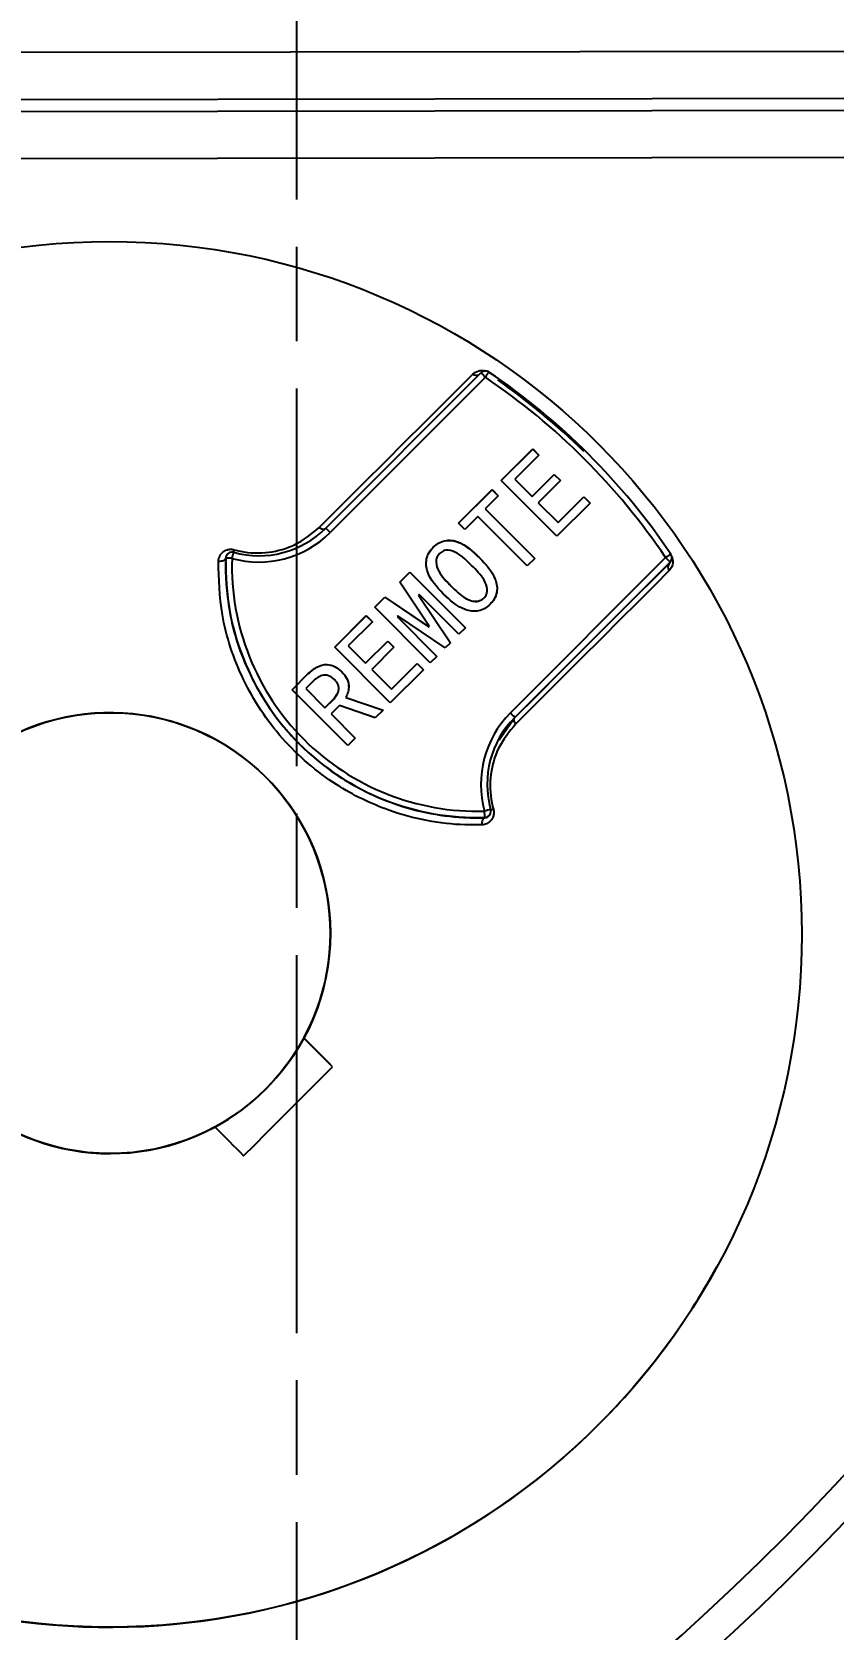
# Model space of a CAD drawing. Header units: millimetres. Extents: x 2462 to 4142, y 835 to 2023.
# Drawn here: x 3060.8 to 3086.2, y 1688.6 to 1739.3 of the extents above; entities that cross this region are included whole.
import ezdxf

# ---------------------------------------------------------------- set-up
doc = ezdxf.new("R2010")
doc.units = ezdxf.units.MM
doc.linetypes.add('AM_ISO08W050', pattern=[18, 12, -1.5, 3, -1.5])
doc.layers.add('AM_7', color=4, linetype='AM_ISO08W050', lineweight=25)
doc.layers.add('标注', color=3, linetype='Continuous', lineweight=13)
doc.styles.add('SLDTEXTSTYLE1', font='txt.shx', dxfattribs={"width": 0.7, "bigfont": 'gbcbig.shx'})
doc.dimstyles.new('SLDDIMSTYLE12$0', dxfattribs={"dimtxt": 12, "dimasz": 10, "dimexe": 0, "dimexo": 0.0625, "dimgap": 0.875, "dimtad": 1, "dimdec": 1, "dimlfac": 1.8, "dimrnd": 1e-09, "dimzin": 12, "dimdsep": 46, "dimtxsty": 'SLDTEXTSTYLE1', "dimcen": 0.09, "dimdle": 8.16, "dimclrd": 3, "dimclre": 3, "dimadec": 0, "dimazin": 3, "dimtfac": 1, "dimtdec": 1, "dimtofl": 0, "dimtmove": 0, "dimatfit": 3, "dimfxl": 0, "dimfrac": 2, "dimtolj": 1, "dimlwd": 5, "dimlwe": 5, "dimarcsym": 0})

# ---------------------------------------------------------------- blocks, each defined once
blk = doc.blocks.new('*D27')
at = {"layer": 'Defpoints', "color": 0, "transparency": 16777216}
for p in [(2825.874, 1725.765), (3069.136, 1591.684), (3069.136, 1578.143)]:
    blk.add_point(p, dxfattribs=at)
at = {"layer": '标注', "color": 3, "lineweight": 5, "transparency": 16777216}
blk.add_line((2825.874, 1725.702), (2825.874, 1578.143), dxfattribs=at)
at = {"layer": '标注', "color": 3, "linetype": 'Continuous', "lineweight": 5, "transparency": 16777216}
for p, q in [((3069.136, 1591.621), (3069.136, 1578.143)), ((2835.874, 1578.143), (3059.136, 1578.143))]:
    blk.add_line(p, q, dxfattribs=at)
at = {"layer": '标注', "color": 3, "transparency": 16777216}
for points in [[(2835.874, 1579.81), (2835.874, 1576.477), (2825.874, 1578.143)], [(3059.136, 1579.81), (3059.136, 1576.477), (3069.136, 1578.143)]]:
    blk.add_solid(points, dxfattribs=at)
at = {"layer": '标注', "color": 0, "transparency": 16777216, "insert": (2946.443, 1584.018), "char_height": 10, "attachment_point": 5, "style": 'SLDTEXTSTYLE1'}
blk.add_mtext('\\A1;245', dxfattribs=at)

msp = doc.modelspace()

# ---------------------------------------------------------------- linework, layer by layer
at = {"color": 7, "linetype": 'Continuous', "lineweight": 25}
for p, q in [((3059.795, 1738.643), (3106.769, 1738.703)), ((3106.769, 1737.198), (3059.794, 1737.138)), ((3059.764, 1736.766), (3107.343, 1736.827)), ((3107.342, 1735.323), (3059.763, 1735.262)), ((3070.113, 1723.533), (3075.045, 1728.466)), ((3075.187, 1728.325), (3070.254, 1723.393)), ((3075.691, 1725.044), (3076.694, 1726.046)), ((3075.691, 1725.043), (3076.693, 1726.045)), ((3076.693, 1726.045), (3076.694, 1726.046)), ((3076.693, 1726.045), (3076.89, 1725.849)), ((3076.694, 1726.046), (3076.89, 1725.85)), ((3076.89, 1725.85), (3076.125, 1725.085)), ((3077.459, 1723.276), (3075.691, 1725.044)), ((3076.125, 1725.085), (3076.673, 1724.537)), ((3076.125, 1725.084), (3076.125, 1725.085)), ((3076.125, 1725.084), (3076.673, 1724.536)), ((3076.673, 1724.537), (3077.376, 1725.24)), ((3076.673, 1724.536), (3077.376, 1725.239)), ((3077.573, 1725.044), (3076.87, 1724.341)), ((3077.376, 1725.24), (3077.573, 1725.044)), ((3077.376, 1725.239), (3077.376, 1725.24)), ((3077.376, 1725.239), (3077.572, 1725.043)), ((3074.337, 1723.689), (3075.402, 1724.754)), ((3074.337, 1723.689), (3075.401, 1724.753)), ((3075.598, 1724.558), (3075.185, 1724.144)), ((3075.401, 1724.753), (3075.402, 1724.754)), ((3075.401, 1724.753), (3075.597, 1724.557)), ((3075.402, 1724.754), (3075.598, 1724.558)), ((3076.673, 1724.536), (3076.673, 1724.537)), ((3077.5, 1723.71), (3078.317, 1724.527)), ((3077.5, 1723.709), (3078.316, 1724.526)), ((3078.316, 1724.526), (3078.317, 1724.527)), ((3078.316, 1724.526), (3078.513, 1724.33)), ((3078.317, 1724.527), (3078.513, 1724.33)), ((3075.184, 1724.143), (3075.185, 1724.144)), ((3075.184, 1724.143), (3076.755, 1722.572)), ((3075.185, 1724.144), (3076.756, 1722.573)), ((3076.869, 1724.34), (3076.87, 1724.341)), ((3076.869, 1724.34), (3077.5, 1723.709)), ((3076.87, 1724.341), (3077.5, 1723.71)), ((3078.513, 1724.33), (3077.459, 1723.276)), ((3074.533, 1723.493), (3074.337, 1723.689)), ((3074.947, 1723.906), (3074.533, 1723.493)), ((3076.518, 1722.335), (3074.947, 1723.906)), ((3077.5, 1723.709), (3077.5, 1723.71)), ((3073.53, 1722.923), (3073.531, 1722.924)), ((3066.935, 1722.578), (3066.93, 1722.569)), ((3066.959, 1722.668), (3066.954, 1722.659)), ((3073.666, 1722.647), (3073.665, 1722.646)), ((3074.998, 1722.593), (3074.999, 1722.594)), ((3075.982, 1717.665), (3080.915, 1722.598)), ((3081.056, 1722.456), (3076.123, 1717.523)), ((3076.756, 1722.573), (3076.518, 1722.335)), ((3081.036, 1722.419), (3081.068, 1722.465)), ((3081.036, 1722.419), (3081.056, 1722.456)), ((3081.069, 1722.464), (3081.09, 1722.501)), ((3072.466, 1721.818), (3072.786, 1722.139)), ((3072.466, 1721.818), (3072.786, 1722.138)), ((3072.786, 1722.139), (3074.554, 1720.371)), ((3072.786, 1722.138), (3072.786, 1722.139)), ((3072.786, 1722.138), (3074.553, 1720.37)), ((3073.406, 1720.423), (3072.466, 1721.818)), ((3073.086, 1721.425), (3073.065, 1721.405)), ((3073.065, 1721.405), (3074.078, 1719.895)), ((3073.065, 1721.404), (3073.065, 1721.405)), ((3073.065, 1721.404), (3074.078, 1719.895)), ((3074.347, 1720.164), (3073.086, 1721.425)), ((3074.099, 1721.693), (3074.099, 1721.694)), ((3075.201, 1721.388), (3075.201, 1721.389)), ((3071.67, 1721.022), (3071.99, 1721.343)), ((3071.67, 1721.022), (3071.99, 1721.342)), ((3073.438, 1719.254), (3071.67, 1721.022)), ((3071.99, 1721.343), (3073.386, 1720.402)), ((3071.99, 1721.342), (3071.99, 1721.343)), ((3071.99, 1721.342), (3073.385, 1720.401)), ((3075.143, 1721.311), (3075.143, 1721.312)), ((3070.398, 1719.751), (3071.401, 1720.753)), ((3070.398, 1719.75), (3071.4, 1720.752)), ((3071.597, 1720.557), (3070.832, 1719.792)), ((3071.4, 1720.752), (3071.401, 1720.753)), ((3071.4, 1720.752), (3071.597, 1720.556)), ((3071.401, 1720.753), (3071.597, 1720.557)), ((3072.404, 1720.743), (3072.383, 1720.722)), ((3072.383, 1720.722), (3073.644, 1719.461)), ((3072.383, 1720.721), (3072.383, 1720.722)), ((3072.383, 1720.721), (3073.644, 1719.46)), ((3073.913, 1719.73), (3072.404, 1720.743)), ((3073.385, 1720.401), (3073.406, 1720.422)), ((3073.385, 1720.401), (3073.386, 1720.402)), ((3073.386, 1720.402), (3073.406, 1720.423)), ((3073.406, 1720.422), (3073.406, 1720.423)), ((3074.554, 1720.371), (3074.347, 1720.164)), ((3071.38, 1719.244), (3072.083, 1719.947)), ((3071.38, 1719.243), (3072.083, 1719.946)), ((3072.083, 1719.947), (3072.28, 1719.751)), ((3072.083, 1719.946), (3072.083, 1719.947)), ((3072.083, 1719.946), (3072.279, 1719.75)), ((3074.078, 1719.895), (3073.913, 1719.73)), ((3072.166, 1717.983), (3070.398, 1719.751)), ((3070.832, 1719.792), (3071.38, 1719.244)), ((3070.832, 1719.791), (3070.832, 1719.792)), ((3070.832, 1719.791), (3071.38, 1719.243)), ((3072.28, 1719.751), (3071.577, 1719.048)), ((3073.644, 1719.461), (3073.438, 1719.254)), ((3069.044, 1718.396), (3069.561, 1718.913)), ((3069.044, 1718.396), (3069.56, 1718.912)), ((3069.56, 1718.912), (3069.561, 1718.913)), ((3070.625, 1718.964), (3070.626, 1718.965)), ((3071.38, 1719.243), (3071.38, 1719.244)), ((3071.576, 1719.047), (3071.577, 1719.048)), ((3071.576, 1719.047), (3072.207, 1718.416)), ((3071.577, 1719.048), (3072.207, 1718.417)), ((3073.22, 1719.037), (3072.166, 1717.983)), ((3072.207, 1718.417), (3073.024, 1719.234)), ((3072.207, 1718.416), (3073.023, 1719.233)), ((3073.023, 1719.233), (3073.024, 1719.234)), ((3073.023, 1719.233), (3073.22, 1719.037)), ((3073.024, 1719.234), (3073.22, 1719.037)), ((3070.812, 1716.629), (3069.044, 1718.396)), ((3069.706, 1718.665), (3069.478, 1718.438)), ((3069.478, 1718.438), (3070.088, 1717.828)), ((3069.478, 1718.437), (3069.478, 1718.438)), ((3069.478, 1718.437), (3070.088, 1717.827)), ((3072.207, 1718.416), (3072.207, 1718.417)), ((3070.088, 1717.828), (3070.378, 1718.117)), ((3070.088, 1717.827), (3070.377, 1718.116)), ((3070.088, 1717.827), (3070.088, 1717.828)), ((3070.553, 1717.9), (3070.284, 1717.631)), ((3070.377, 1718.116), (3070.467, 1718.244)), ((3070.377, 1718.116), (3070.378, 1718.117)), ((3070.472, 1718.241), (3070.472, 1718.242)), ((3071.69, 1717.507), (3070.553, 1717.9)), ((3070.749, 1718.158), (3070.75, 1718.159)), ((3070.749, 1718.158), (3071.938, 1717.755)), ((3070.75, 1718.159), (3071.939, 1717.755)), ((3070.284, 1717.631), (3071.049, 1716.866)), ((3070.284, 1717.63), (3070.284, 1717.631)), ((3070.284, 1717.63), (3071.049, 1716.866)), ((3071.939, 1717.755), (3071.69, 1717.507)), ((3075.628, 1716.813), (3076.116, 1717.51)), ((3076.116, 1717.51), (3076.123, 1717.523)), ((3071.049, 1716.866), (3070.812, 1716.629)), ((3075.163, 1714.336), (3075.167, 1714.345)), ((3075.332, 1714.44), (3075.337, 1714.449)), ((3069.405, 1707.315), (3069.405, 1707.315)), ((3070.33, 1706.423), (3069.417, 1707.336)), ((3082.544, 1700.078), (3082.545, 1700.08))]:
    msp.add_line(p, q, dxfattribs=at)
at = {"color": 7, "linetype": 'Continuous', "lineweight": 25, "flags": 128}
for points in [[(3069.91, 1723.556), (3070.637, 1724.282), (3071.334, 1724.979), (3072, 1725.643), (3072.632, 1726.274), (3073.229, 1726.869), (3073.788, 1727.427), (3074.309, 1727.946), (3074.789, 1728.425)], [(3066.93, 1722.569), (3066.925, 1722.548), (3066.911, 1722.529), (3066.889, 1722.512), (3066.86, 1722.497), (3066.825, 1722.486), (3066.786, 1722.479), (3066.744, 1722.476), (3066.702, 1722.478)], [(3076.116, 1717.51), (3076.849, 1718.242), (3077.553, 1718.944), (3078.224, 1719.614), (3078.861, 1720.25), (3079.462, 1720.85), (3080.026, 1721.413), (3080.551, 1721.936), (3081.036, 1722.419)], [(3081.056, 1722.456), (3081.078, 1722.482), (3081.09, 1722.501)], [(3081.032, 1722.183), (3080.551, 1721.704), (3080.031, 1721.185), (3079.471, 1720.627), (3078.875, 1720.032), (3078.243, 1719.401), (3077.577, 1718.736), (3076.879, 1718.04), (3076.152, 1717.314)], [(3076.152, 1717.314), (3076.132, 1717.341), (3076.116, 1717.369), (3076.104, 1717.398), (3076.097, 1717.425), (3076.094, 1717.45), (3076.097, 1717.474), (3076.104, 1717.494), (3076.116, 1717.51)], [(3075.163, 1714.336), (3075.142, 1714.331), (3075.123, 1714.317), (3075.105, 1714.295), (3075.091, 1714.266), (3075.08, 1714.231), (3075.073, 1714.192), (3075.07, 1714.15), (3075.072, 1714.108)], [(3070.333, 1706.428), (3070.22, 1706.542), (3070.107, 1706.656), (3069.993, 1706.77), (3069.879, 1706.884), (3069.765, 1706.998), (3069.65, 1707.113), (3069.536, 1707.228), (3069.421, 1707.343)], [(3067.505, 1703.6), (3067.858, 1703.953), (3068.211, 1704.307), (3068.565, 1704.661), (3068.919, 1705.015), (3069.273, 1705.368), (3069.627, 1705.722), (3069.98, 1706.076), (3070.333, 1706.428)], [(3066.592, 1704.515), (3066.707, 1704.4), (3066.822, 1704.285), (3066.936, 1704.17), (3067.051, 1704.055), (3067.165, 1703.941), (3067.278, 1703.827), (3067.392, 1703.714), (3067.505, 1703.6)]]:
    msp.add_lwpolyline(points, dxfattribs=at)
at = {"color": 7, "linetype": 'Continuous', "lineweight": 25}
for centre, radius in [((3026.511, 1748.766), 94.663), ((3063.241, 1710.632), 22), ((3063.263, 1710.672), 7)]:
    msp.add_circle(centre, radius, dxfattribs=at)
for centre, radius, start, end in [((3026.772, 1749.242), 86.736, 352.83814, 187.30792), ((3026.773, 1749.245), 86.27, 352.83813, 187.30793), ((3026.781, 1749.258), 81.714, 352.48125, 187.66482), ((3026.781, 1749.26), 80.681, 352.48124, 187.66483), ((3026.746, 1749.193), 81.781, 299.09783, 350.2349), ((3026.745, 1749.192), 82.814, 299.16619, 350.46956), ((3026.738, 1749.179), 87.37, 299.20559, 350.91933), ((3026.736, 1749.175), 87.836, 299.2116, 350.91933), ((3026.512, 1748.766), 96.559, 279.97048, 350.17569), ((3026.509, 1748.76), 98.356, 279.97048, 350.17569), ((3026.492, 1748.728), 98.896, 279.98751, 350.15867), ((3075.187, 1728.325), 0.2, 55.9609, 134.9997), ((3197.002, 1646.1), 146.969, 145.90282, 145.98051), ((3063.264, 1710.674), 21.5, 34.0392, 55.961), ((3074.908, 1728.574), 0.19, 231.4941, 290.859), ((3064.909, 1718.118), 14.485, 44.8022, 45.5925), ((3063.264, 1710.675), 21.3, 34.0392, 55.961), ((3063.243, 1710.635), 21.5, 45.4914, 54.97), ((3067.991, 1725.655), 3, 254.4689, 314.9998), ((3070.043, 1723.692), 0.19, 225.5229, 282.8927), ((3059.977, 1713.185), 14.485, 44.8022, 45.5925), ((3067.992, 1725.655), 3.2, 254.4689, 314.9998), ((3074.931, 1722.342), 8, 178.3097, 271.6905), ((3067.135, 1722.572), 0.2, 151.3365, 178.3096), ((3066.62, 1706.832), 15.749, 88.1275, 88.8564), ((3067.135, 1722.572), 0.2, 74.4688, 151.3364), ((3074.932, 1722.342), 7.8, 178.3097, 271.6905), ((3008.744, 1738.851), 60.618, 344.42174, 344.61012), ((3068.754, 1722.429), 1.605, 164.8735, 167.8897), ((3097.785, 1697.712), 30.065, 123.7544, 124.1343), ((3070.631, 1712.243), 14.593, 44.4102, 45.1963), ((3081.172, 1722.298), 0.182, 138.6078, 219.4702), ((3080.914, 1722.597), 0.2, 331.3366, 34.0392), ((3063.24, 1710.631), 22, 151.3369, 314.9998), ((3063.263, 1710.672), 7, 331.6014, 298.3984), ((3078.245, 1715.402), 3.2, 134.9999, 195.5312), ((3078.244, 1715.402), 3, 134.9999, 195.5312), ((3065.699, 1707.311), 14.593, 44.4102, 45.1963), ((3080.372, 1695.983), 19.28, 105.0868, 105.6796), ((3047.252, 1713.672), 27.924, 1.3815, 1.7931), ((3075.161, 1714.545), 0.2, 271.6903, 331.3365), ((3075.161, 1714.545), 0.2, 331.3366, 15.5312), ((3075.079, 1715.946), 1.385, 281.558, 285.1938), ((3026.233, 1748.397), 99, 279.79751, 336.85186), ((3063.261, 1710.669), 7, 298.3983, 331.3365), ((3063.24, 1710.631), 22, 314.9999, 331.3365)]:
    msp.add_arc(centre, radius, start, end, dxfattribs=at)
for points, knots in [([(3074.789, 1728.425), (3074.844, 1728.468), (3074.927, 1728.534), (3075.084, 1728.542), (3075.163, 1728.532), (3075.188, 1728.521), (3075.189, 1728.521)], [0, 0, 0, 0, 0.57716, 0.873046, 0.995283, 1, 1, 1, 1]), ([(3067.204, 1722.847), (3067.27, 1722.831), (3067.634, 1722.738), (3068.32, 1722.726), (3069.219, 1722.985), (3069.664, 1723.353), (3069.91, 1723.556)], [0, 0, 0, 0, 0.064043, 0.354412, 0.643074, 1, 1, 1, 1]), ([(3073.851, 1721.446), (3073.65, 1721.658), (3073.398, 1721.923), (3073.297, 1722.344), (3073.31, 1722.559), (3073.389, 1722.763), (3073.483, 1722.871), (3073.531, 1722.924)], [0, 0, 0, 0, 0.498982, 0.624271, 0.749515, 0.874666, 1, 1, 1, 1]), ([(3073.39, 1722.733), (3073.393, 1722.74), (3073.421, 1722.815), (3073.478, 1722.872), (3073.53, 1722.923)], [0, 0, 0, 0, 0.100028, 1, 1, 1, 1]), ([(3073.53, 1722.923), (3073.583, 1722.971), (3073.69, 1723.065), (3073.893, 1723.142), (3074.109, 1723.152), (3074.525, 1723.044), (3074.788, 1722.793), (3074.998, 1722.593)], [0, 0, 0, 0, 0.125297, 0.250413, 0.375603, 0.500878, 1, 1, 1, 1]), ([(3073.531, 1722.924), (3073.584, 1722.971), (3073.691, 1723.066), (3073.894, 1723.143), (3074.109, 1723.153), (3074.526, 1723.045), (3074.788, 1722.794), (3074.999, 1722.594)], [0, 0, 0, 0, 0.125297, 0.250413, 0.375603, 0.500878, 1, 1, 1, 1]), ([(3066.702, 1722.478), (3066.711, 1722.536), (3066.728, 1722.645), (3066.833, 1722.774), (3066.961, 1722.847), (3067.093, 1722.869), (3067.169, 1722.854), (3067.204, 1722.847)], [0, 0, 0, 0, 0.257956, 0.4849143, 0.7035846, 0.8642778, 1, 1, 1, 1]), ([(3075.072, 1714.108), (3074.894, 1714.107), (3073.936, 1714.099), (3072.334, 1714.399), (3070.319, 1715.372), (3068.657, 1716.788), (3067.405, 1718.698), (3066.756, 1720.677), (3066.719, 1721.916), (3066.702, 1722.478)], [0, 0, 0, 0, 0.043937, 0.236293, 0.372822, 0.535728, 0.69861, 0.863201, 1, 1, 1, 1]), ([(3066.955, 1722.658), (3066.954, 1722.657), (3066.934, 1722.632), (3066.932, 1722.599), (3066.93, 1722.569)], [0, 0, 0, 0, 0.056383, 1, 1, 1, 1]), ([(3066.93, 1722.569), (3066.947, 1722.016), (3066.983, 1720.801), (3067.621, 1718.853), (3068.853, 1716.973), (3070.489, 1715.58), (3072.472, 1714.622), (3074.047, 1714.328), (3074.987, 1714.335), (3075.163, 1714.336)], [0, 0, 0, 0, 0.137156, 0.301775, 0.464357, 0.626896, 0.763286, 0.955915, 1, 1, 1, 1]), ([(3073.672, 1722.642), (3073.662, 1722.628), (3073.623, 1722.573), (3073.609, 1722.395), (3073.732, 1722.054), (3073.951, 1721.838), (3074.099, 1721.693)], [0, 0, 0, 0, 0.045128, 0.181668, 0.45247, 1, 1, 1, 1]), ([(3073.727, 1722.728), (3073.696, 1722.687), (3073.633, 1722.606), (3073.606, 1722.398), (3073.735, 1722.054), (3073.953, 1721.838), (3074.099, 1721.694)], [0, 0, 0, 0, 0.12479, 0.249939, 0.498148, 1, 1, 1, 1]), ([(3074.75, 1722.345), (3074.607, 1722.49), (3074.393, 1722.706), (3074.056, 1722.845), (3073.848, 1722.822), (3073.767, 1722.759), (3073.727, 1722.728)], [0, 0, 0, 0, 0.501886, 0.750204, 0.875265, 1, 1, 1, 1]), ([(3074.998, 1722.593), (3075.2, 1722.381), (3075.453, 1722.116), (3075.562, 1721.699), (3075.561, 1721.484), (3075.503, 1721.358), (3075.475, 1721.297)], [0, 0, 0, 0, 0.576422, 0.721114, 0.865699, 1, 1, 1, 1]), ([(3074.999, 1722.594), (3075.2, 1722.382), (3075.452, 1722.117), (3075.563, 1721.699), (3075.558, 1721.482), (3075.482, 1721.277), (3075.387, 1721.169), (3075.34, 1721.115)], [0, 0, 0, 0, 0.499133, 0.624424, 0.749622, 0.874708, 1, 1, 1, 1]), ([(3081.107, 1722.633), (3081.109, 1722.63), (3081.125, 1722.602), (3081.143, 1722.535), (3081.153, 1722.417), (3081.118, 1722.288), (3081.061, 1722.219), (3081.032, 1722.183)], [0, 0, 0, 0, 0.014306, 0.127926, 0.30642, 0.640557, 1, 1, 1, 1]), ([(3075.143, 1721.312), (3075.175, 1721.353), (3075.237, 1721.435), (3075.255, 1721.645), (3075.113, 1721.984), (3074.896, 1722.2), (3074.75, 1722.345)], [0, 0, 0, 0, 0.124691, 0.249737, 0.498265, 1, 1, 1, 1]), ([(3075.34, 1721.115), (3075.285, 1721.068), (3075.177, 1720.973), (3074.971, 1720.896), (3074.754, 1720.887), (3074.331, 1720.991), (3074.064, 1721.244), (3073.851, 1721.446)], [0, 0, 0, 0, 0.125329, 0.250449, 0.375699, 0.501004, 1, 1, 1, 1]), ([(3074.099, 1721.694), (3074.245, 1721.547), (3074.463, 1721.327), (3074.809, 1721.195), (3075.02, 1721.217), (3075.102, 1721.28), (3075.143, 1721.312)], [0, 0, 0, 0, 0.501698, 0.750126, 0.875254, 1, 1, 1, 1]), ([(3074.099, 1721.693), (3074.245, 1721.546), (3074.463, 1721.326), (3074.808, 1721.194), (3075.019, 1721.216), (3075.102, 1721.279), (3075.143, 1721.311)], [0, 0, 0, 0, 0.501698, 0.750126, 0.875254, 1, 1, 1, 1]), ([(3069.56, 1718.912), (3069.646, 1718.987), (3069.817, 1719.136), (3070.135, 1719.232), (3070.426, 1719.144), (3070.559, 1719.024), (3070.625, 1718.964)], [0, 0, 0, 0, 0.280748, 0.559845, 0.779251, 1, 1, 1, 1]), ([(3069.561, 1718.913), (3069.647, 1718.988), (3069.817, 1719.137), (3070.136, 1719.233), (3070.426, 1719.145), (3070.559, 1719.025), (3070.626, 1718.965)], [0, 0, 0, 0, 0.280748, 0.559845, 0.779251, 1, 1, 1, 1]), ([(3070.388, 1718.727), (3070.331, 1718.775), (3070.218, 1718.869), (3069.935, 1718.874), (3069.793, 1718.745), (3069.706, 1718.665)], [0, 0, 0, 0, 0.280741, 0.559569, 1, 1, 1, 1]), ([(3070.625, 1718.964), (3070.681, 1718.902), (3070.793, 1718.779), (3070.854, 1718.549), (3070.836, 1718.333), (3070.778, 1718.216), (3070.749, 1718.158)], [0, 0, 0, 0, 0.28037, 0.559216, 0.779715, 1, 1, 1, 1]), ([(3070.626, 1718.965), (3070.682, 1718.903), (3070.793, 1718.779), (3070.855, 1718.55), (3070.837, 1718.334), (3070.779, 1718.217), (3070.75, 1718.159)], [0, 0, 0, 0, 0.2803705, 0.5592157, 0.7797153, 1, 1, 1, 1]), ([(3070.378, 1718.117), (3070.419, 1718.167), (3070.501, 1718.267), (3070.548, 1718.451), (3070.491, 1718.614), (3070.422, 1718.69), (3070.388, 1718.727)], [0, 0, 0, 0, 0.280414, 0.55968, 0.779182, 1, 1, 1, 1]), ([(3076.152, 1717.314), (3075.948, 1717.068), (3075.58, 1716.624), (3075.32, 1715.726), (3075.333, 1715.04), (3075.425, 1714.676), (3075.442, 1714.61)], [0, 0, 0, 0, 0.356926, 0.645588, 0.935957, 1, 1, 1, 1]), ([(3075.442, 1714.61), (3075.449, 1714.57), (3075.464, 1714.49), (3075.439, 1714.371), (3075.383, 1714.263), (3075.289, 1714.171), (3075.179, 1714.118), (3075.102, 1714.111), (3075.072, 1714.108)], [0, 0, 0, 0, 0.154084, 0.307786, 0.471204, 0.657166, 0.867497, 1, 1, 1, 1]), ([(3075.163, 1714.336), (3075.178, 1714.338), (3075.217, 1714.341), (3075.27, 1714.368), (3075.312, 1714.403), (3075.326, 1714.433), (3075.33, 1714.441)], [0, 0, 0, 0, 0.225901, 0.58569, 0.893681, 1, 1, 1, 1])]:
    msp.add_open_spline(points, degree=3, knots=knots, dxfattribs=at)
at = {"layer": 'AM_7'}
msp.add_line((3069.182, 1853.97), (3069.182, 1643.319), dxfattribs=at)

# ---------------------------------------------------------------- dimensions: what is measured, and where the dimension line sits
at = {"layer": '标注'}
dim = msp.add_linear_dim(base=(3069.136, 1578.143), p1=(2825.874, 1725.765), p2=(3069.136, 1591.684), text='245', dimstyle='SLDDIMSTYLE12$0', override={"dimtxt": 10, "dimtdec": 3, "dimtzin": 0}, dxfattribs=at)
dim.commit()
dim.dimension.update_dxf_attribs({"geometry": '*D27', "text_midpoint": (2946.443, 1578.143), "dimtype": 160})

doc.saveas('drawing.dxf')
